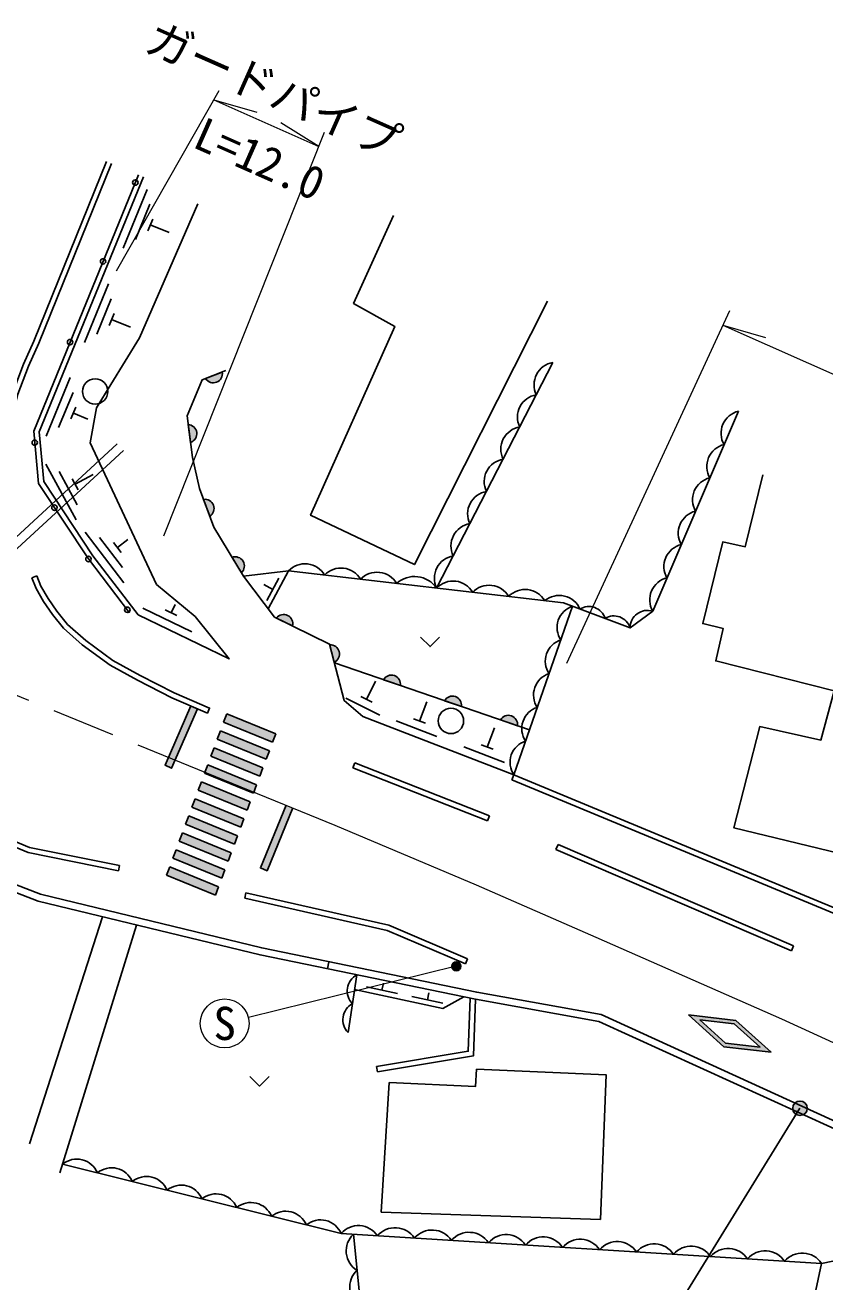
# Model space of a CAD drawing. Units: millimetres at full size, sheet at 1:1000; details may follow other scales. Extents: x 40000 to 680000, y 20000 to 380000.
# Drawn here: x 472506 to 516607, y 260295 to 329632 of the extents above; entities that cross this region are included whole.
import ezdxf
from ezdxf.enums import TextEntityAlignment as Align

# ---------------------------------------------------------------- set-up
doc = ezdxf.new("R2010")
doc.units = ezdxf.units.MM
doc.header["$LTSCALE"] = 1000
doc.linetypes.add('CHAIN', pattern=[18.5, 12, -1.5, 3.5, -1.5])
for name, color, linetype, lineweight in [('M-BGD', 7, 'Continuous', 25), ('M-BGD-HTXT', 7, 'Continuous', 13), ('M-BMK', 2, 'CHAIN', 13), ('M-STR-HTXT', 7, 'Continuous', 13), ('M-STR-STRC', 7, 'Continuous', 25)]:
    doc.layers.add(name, color=color, linetype=linetype, lineweight=lineweight)
doc.styles.add('ＭＳ ゴシック', font='')
doc.styles.get('ＭＳ ゴシック').set_extended_font_data('MS Gothic')

msp = doc.modelspace()

# ---------------------------------------------------------------- hatches: boundary and pattern name
at = {"layer": 'M-BGD'}
for points in [[(483378, 310493, -0.82183), (482456, 310131)], [(481627, 306613, 0.82183), (481498, 307596)], [(482337, 303464, -0.82183), (482683, 302536)], [(483918, 300265, -0.82183), (484431, 299417)], [(486358, 296920, -0.82183), (487247, 296483)], [(489305, 295444, -0.82183), (489552, 294484)], [(492265, 293516, -0.82183), (493202, 293194)], [(495630, 292361, -0.82183), (496567, 292039)], [(498720, 291301, -0.82183), (499657, 290979)]]:
    msp.add_hatch(color=256, dxfattribs=at).paths.add_polyline_path(points)
at = {"layer": 'M-STR-STRC'}
for points in [[(482011, 291911), (481645, 292071), (480218, 288795), (480584, 288635)], [(483626, 291635), (483451, 291166), (486147, 290066), (486322, 290535)], [(483276, 290697), (483102, 290229), (485797, 289129), (485972, 289597)], [(482927, 289760), (482752, 289291), (485448, 288191), (485622, 288660)], [(485098, 287254), (485273, 287723), (482577, 288823), (482402, 288354)], [(482227, 287885), (482053, 287416), (484748, 286317), (484923, 286785)], [(484399, 285379), (484574, 285848), (481878, 286948), (481703, 286479)], [(487261, 286441), (486891, 286592), (485479, 283132), (485850, 282981)], [(484049, 284442), (484224, 284910), (481528, 286010), (481353, 285542)], [(481178, 285073), (481004, 284604), (483699, 283504), (483874, 283973)], [(483350, 282567), (483525, 283036), (480829, 284136), (480654, 283667)], [(483000, 281630), (483175, 282098), (480479, 283198), (480304, 282730)], [(496503, 277826, -1), (496063, 277587, -0.41421), (496163, 277926, -0.41421)], [(514899, 269656, -1), (515574, 270086, -0.41421), (515451, 269534, -0.41421)]]:
    msp.add_hatch(color=256, dxfattribs=at).paths.add_polyline_path(points)
h = msp.add_hatch(color=256, dxfattribs=at)
h.paths.add_polyline_path([(511699, 274722), (509091, 275026), (511037, 273265), (513644, 272960)])
h.paths.add_polyline_path([(513031, 273238), (511126, 273461), (509704, 274748), (511610, 274525)], flags=16)

# ---------------------------------------------------------------- linework, layer by layer
at = {"layer": 'M-BGD'}
for p, q in [((479237, 320568), (477912, 317328)), ((479389, 319750), (478594, 317806)), ((479540, 318931), (479275, 318283)), ((479408, 318607), (480449, 318182)), ((477105, 315352), (475780, 312113)), ((477256, 314534), (476461, 312590)), ((477408, 313716), (477143, 313068)), ((477275, 313392), (478317, 312966)), ((501610, 311017), (495199, 298571)), ((474993, 310188), (473669, 306948)), ((483378, 310493), (482456, 310131)), ((475145, 309369), (474350, 307426)), ((475296, 308551), (475031, 307903)), ((475164, 308227), (475966, 307899)), ((481498, 307596), (481627, 306613)), ((473644, 305407), (475317, 302333)), ((474374, 305007), (475378, 303163)), ((475103, 304607), (475438, 303993)), ((475271, 304300), (476259, 304838)), ((482337, 303464), (482683, 302536)), ((475814, 301649), (477942, 298870)), ((476597, 301366), (477874, 299699)), ((477380, 301084), (477806, 300528)), ((477593, 300806), (478174, 301252)), ((483918, 300265), (484431, 299417)), ((473155, 299243), (472876, 299132)), ((487031, 299521), (484545, 299230)), ((485838, 297880), (486497, 299116)), ((486167, 298498), (485671, 298762)), ((479003, 297461), (481703, 296152)), ((480549, 297211), (480770, 297668)), ((499454, 288273), (502696, 297570)), ((480234, 297364), (480864, 297059)), ((486358, 296920), (487247, 296483)), ((489305, 295444), (489552, 294484)), ((500319, 290752), (489562, 294443)), ((491332, 292431), (491834, 293438)), ((492265, 293516), (493202, 293194)), ((490191, 292498), (492070, 291559)), ((491019, 292588), (491645, 292275)), ((494252, 291238), (494656, 292288)), ((495630, 292361), (496567, 292039)), ((492971, 291249), (495211, 290387)), ((493925, 291364), (494579, 291113)), ((498720, 291301), (499657, 290979)), ((497982, 289803), (498386, 290853)), ((497655, 289929), (498309, 289678)), ((496700, 289814), (498940, 288952)), ((490573, 288657), (490683, 288937)), ((490573, 288657), (498005, 285724)), ((490683, 288937), (498115, 286003)), ((499454, 288273), (499339, 287996)), ((521887, 278628), (499339, 287996)), ((522006, 278903), (499454, 288273)), ((498005, 285724), (498115, 286003)), ((501776, 284146), (501895, 284421)), ((501895, 284421), (514881, 278826)), ((501776, 284146), (514763, 278551)), ((477654, 282969), (477713, 283264)), ((484617, 281465), (484684, 281758)), ((476775, 280437), (472737, 267910)), ((478647, 279983), (474419, 266309)), ((514763, 278551), (514881, 278826)), ((496785, 277840), (496903, 278116)), ((489177, 277566), (489258, 277958)), ((490798, 277232), (490311, 274050)), ((492183, 276394), (492265, 276774)), ((491327, 276579), (493038, 276209)), ((493836, 276036), (495546, 275666)), ((494691, 275851), (494776, 276243)), ((491934, 271877), (491885, 272173)), ((490614, 262918), (491036, 258673)), ((516425, 261307), (514987, 254621))]:
    msp.add_line(p, q, dxfattribs=at)
for points in [[(471727, 301868), (471321, 303586), (471188, 304554), (471154, 305971), (471299, 307185), (471546, 308349), (471825, 309357), (472408, 310935), (472978, 312202), (476990, 322116)], [(472019, 301937), (471616, 303641), (471488, 304578), (471455, 305957), (471595, 307136), (471837, 308277), (472111, 309265), (472686, 310822), (473254, 312084), (477268, 322003)], [(478754, 321369), (472976, 307235), (473240, 304341), (475995, 300179), (478269, 297209)], [(479032, 321256), (473281, 307190), (473532, 304444), (476240, 300353), (478740, 297088), (483748, 294660), (481875, 297004), (479746, 298777), (476089, 306591), (476440, 308523), (478807, 312372), (482030, 319777)], [(492828, 319120), (490617, 314281), (492894, 313000), (488242, 302591), (493968, 299870), (501311, 314394)], [(483572, 310569), (482261, 310054), (481434, 308078), (481736, 305783), (482112, 304067), (482908, 301933), (484545, 299230), (486259, 296969), (489297, 295475), (490093, 292379), (491119, 291479), (499454, 288273)], [(511836, 308331), (507113, 297300), (505862, 296376), (502197, 297758), (487031, 299521), (485913, 297422)], [(458120, 287669), (463340, 293341), (471511, 300922), (477582, 306535)], [(458595, 287447), (463694, 292987), (471851, 300555), (477922, 306168)], [(513187, 304816), (512214, 300850), (510972, 301117), (509877, 296618), (511002, 296337), (510593, 294558), (517124, 292904), (516393, 290187), (513020, 290928), (511596, 285344), (521541, 282935), (523104, 289376), (523834, 289241), (526663, 300737)], [(472876, 299132), (473105, 298554), (473522, 297841), (474020, 297114), (474626, 296360), (475654, 295438), (477187, 294323), (478704, 293490), (480603, 292524), (482553, 291675), (482673, 291950), (480731, 292796), (478844, 293755), (477348, 294576), (475843, 295672), (474845, 296567), (474261, 297293), (473776, 298001), (473375, 298686), (473155, 299243)], [(494302, 295873), (494833, 295342), (495363, 295873)], [(459221, 287154), (473351, 281678), (485553, 278722), (497413, 276276), (504270, 275041), (519161, 268247), (532078, 261961), (551349, 253069)], [(459061, 286787), (473231, 281295), (485466, 278332), (497338, 275883), (504149, 274656), (518991, 267885)], [(477654, 282969), (472664, 283979), (468088, 285879)], [(477713, 283264), (472752, 284267), (468203, 286156)], [(496903, 278116), (492557, 279970), (484684, 281758)], [(496785, 277840), (492464, 279684), (484617, 281465)], [(490676, 276433), (495539, 275380), (496691, 276016)], [(497040, 275945), (496937, 273018), (491885, 272173)], [(497338, 275883), (497229, 272763), (491934, 271877)], [(484900, 271623), (485430, 271093), (485960, 271623)], [(517045, 261445), (516425, 261307), (489935, 262960), (474568, 266790)]]:
    msp.add_lwpolyline(points, dxfattribs=at)
msp.add_lwpolyline([(492585, 271295), (497334, 271073), (497404, 272021), (504547, 271714), (504234, 263743), (492146, 264146)], close=True, dxfattribs=at)
for centre, radius in [((478582, 320948), 150), ((476803, 316596), 150), ((474982, 312143), 150), ((476366, 309422), 700), ((473034, 306599), 150), ((474121, 303011), 150), ((475995, 300179), 150), ((478141, 297376), 150), ((495987, 291244), 700)]:
    msp.add_circle(centre, radius, dxfattribs=at)
for centre, radius, start, end in [((501819, 309785), 1250, 99.6173, 205.87751), ((482881, 310403), 505, 212.6225, 10.28069), ((500903, 308007), 1250, 99.6173, 205.87751), ((512132, 307117), 1250, 103.69237, 209.95257), ((481465, 307092), 505, 288.64375, 86.30194), ((499987, 306229), 1250, 99.6173, 205.87751), ((511345, 305278), 1250, 103.69237, 209.95257), ((499071, 304451), 1250, 99.6173, 205.87751), ((510558, 303440), 1250, 103.69237, 209.95257), ((498155, 302673), 1250, 99.6173, 205.87751), ((482419, 302966), 505, 301.61919, 99.27738), ((509771, 301601), 1250, 103.69237, 209.95257), ((497239, 300895), 1250, 99.6173, 205.87751), ((508983, 299762), 1250, 103.69237, 209.95257), ((484091, 299791), 505, 312.36278, 110.02097), ((496324, 299117), 1250, 99.6173, 205.87751), ((487938, 298660), 1250, 30.24134, 136.50155), ((489924, 298429), 1250, 30.24134, 136.50155), ((491911, 298198), 1250, 30.24134, 136.50155), ((493983, 297733), 1477, 34.56766, 132.17523), ((496106, 297711), 1250, 30.24134, 136.50155), ((508196, 297924), 1250, 103.69237, 209.95257), ((498092, 297480), 1250, 30.24134, 136.50155), ((500079, 297249), 1250, 30.24134, 136.50155), ((501956, 296916), 1250, 23.3692, 129.62941), ((503069, 296397), 1231, 107.65122, 213.91143), ((503599, 296636), 921, 16.32848, 122.58869), ((486759, 296614), 505, 344.9973, 142.65549), ((504977, 296118), 921, 16.21054, 122.47075), ((506834, 296369), 972, 73.30053, 179.56073), ((489334, 294939), 505, 295.5823, 93.24049), ((502420, 294538), 1231, 107.65122, 213.91143), ((492701, 293263), 505, 352.2277, 149.88589), ((501772, 292678), 1231, 107.65122, 213.91143), ((496066, 292108), 505, 352.2277, 149.88589), ((501124, 290819), 1231, 107.65122, 213.91143), ((499156, 291047), 505, 352.2277, 149.88589), ((500476, 288959), 1231, 107.65122, 213.91143), ((491273, 276345), 1006, 118.15989, 224.4201), ((491029, 274754), 1006, 118.15989, 224.4201), ((475349, 265830), 1237, 22.87772, 129.13792), ((477270, 265351), 1237, 22.87772, 129.13792), ((479191, 264873), 1237, 22.87772, 129.13792), ((481112, 264394), 1237, 22.87772, 129.13792), ((483033, 263915), 1237, 22.87772, 129.13792), ((484954, 263437), 1237, 22.87772, 129.13792), ((486874, 262958), 1237, 22.87772, 129.13792), ((488795, 262479), 1237, 22.87772, 129.13792), ((490887, 262149), 1250, 33.29946, 139.55967), ((491459, 261997), 1250, 132.55651, 238.81671), ((492904, 262007), 1278, 33.29946, 139.55967), ((494946, 261879), 1278, 33.29946, 139.55967), ((496987, 261752), 1278, 33.29946, 139.55967), ((499028, 261625), 1278, 33.29946, 139.55967), ((501069, 261497), 1278, 33.29946, 139.55967), ((503110, 261370), 1278, 33.29946, 139.55967), ((505151, 261242), 1278, 33.29946, 139.55967), ((507192, 261115), 1278, 33.29946, 139.55967), ((509234, 260988), 1278, 33.29946, 139.55967), ((511275, 260860), 1278, 33.29946, 139.55967), ((513316, 260733), 1278, 33.29946, 139.55967), ((515357, 260606), 1278, 33.29946, 139.55967), ((491657, 260007), 1250, 132.55651, 238.81671)]:
    msp.add_arc(centre, radius, start, end, dxfattribs=at)
at = {"layer": 'M-BGD-HTXT'}
msp.add_line((496283, 277707), (484819, 274879), dxfattribs=at)
msp.add_circle((483508, 274555), 1350, dxfattribs=at)
at = {"layer": 'M-BMK'}
msp.add_lwpolyline([(396268, 317975), (401998, 317234), (405751, 316561), (411521, 315208), (415483, 314064), (420326, 312537), (429520, 309282), (438971, 305777), (444990, 303466), (461582, 296918), (489582, 285494), (497379, 282196), (503972, 279314), (514209, 274802), (529891, 267632), (540520, 262536), (552948, 256438)], dxfattribs=at)
at = {"layer": 'M-STR-HTXT'}
for p, q in [((477550, 316078), (483212, 326034)), ((482912, 325507), (488697, 322944)), ((482912, 325507), (485274, 324835)), ((488697, 322944), (486612, 324242)), ((480160, 301452), (489008, 323729)), ((502371, 294432), (511358, 313888)), ((510981, 313071), (533699, 303006)), ((510981, 313071), (513342, 312399))]:
    msp.add_line(p, q, dxfattribs=at)
at = {"layer": 'M-STR-STRC'}
for p, q in [((483451, 291166), (483626, 291635)), ((486322, 290535), (483626, 291635)), ((483102, 290229), (483276, 290697)), ((485972, 289597), (483276, 290697)), ((486147, 290066), (483451, 291166)), ((486147, 290066), (486322, 290535)), ((485797, 289129), (483102, 290229)), ((482752, 289291), (482927, 289760)), ((485448, 288191), (482752, 289291)), ((485622, 288660), (482927, 289760)), ((485797, 289129), (485972, 289597)), ((482402, 288354), (482577, 288823)), ((485273, 287723), (482577, 288823)), ((485448, 288191), (485622, 288660)), ((482053, 287416), (482227, 287885)), ((484923, 286785), (482227, 287885)), ((485098, 287254), (482402, 288354)), ((484748, 286317), (482053, 287416)), ((485098, 287254), (485273, 287723)), ((481703, 286479), (481878, 286948)), ((484399, 285379), (481703, 286479)), ((484574, 285848), (481878, 286948)), ((484748, 286317), (484923, 286785)), ((481353, 285542), (481528, 286010)), ((484224, 284910), (481528, 286010)), ((484399, 285379), (484574, 285848)), ((481004, 284604), (481178, 285073)), ((483874, 283973), (481178, 285073)), ((484049, 284442), (481353, 285542)), ((483699, 283504), (481004, 284604)), ((484049, 284442), (484224, 284910)), ((480654, 283667), (480829, 284136)), ((483350, 282567), (480654, 283667)), ((483525, 283036), (480829, 284136)), ((483699, 283504), (483874, 283973)), ((480304, 282730), (480479, 283198)), ((483175, 282098), (480479, 283198)), ((483350, 282567), (483525, 283036)), ((483000, 281630), (480304, 282730)), ((483000, 281630), (483175, 282098)), ((511699, 274722), (509091, 275026)), ((509091, 275026), (511037, 273265)), ((511610, 274525), (509704, 274748)), ((509704, 274748), (511126, 273461)), ((513644, 272960), (511699, 274722)), ((513031, 273238), (511610, 274525)), ((511037, 273265), (513644, 272960)), ((511126, 273461), (513031, 273238)), ((515236, 269871), (507617, 257522))]:
    msp.add_line(p, q, dxfattribs=at)
for points in [[(481645, 292071), (480218, 288795), (480584, 288635), (482011, 291911)], [(487261, 286441), (485850, 282981), (485479, 283132), (486891, 286592)]]:
    msp.add_lwpolyline(points, dxfattribs=at)
for centre, radius in [((496283, 277707), 250), ((515236, 269871), 400)]:
    msp.add_circle(centre, radius, dxfattribs=at)

# ---------------------------------------------------------------- texts
at = {"layer": 'M-BGD-HTXT', "style": 'ＭＳ ゴシック'}
msp.add_text('S', height=1833, dxfattribs=at).set_placement((483508, 274555), align=Align.MIDDLE_CENTER)
at = {"layer": 'M-STR-HTXT', "style": 'ＭＳ ゴシック'}
for s, p in [('ガードパイプ', (485617, 324718)), ('L=12.0', (484852, 320915))]:
    msp.add_text(s, height=1833, rotation=336.104, dxfattribs=at).set_placement(p, align=Align.BOTTOM_CENTER)

doc.saveas('drawing.dxf')
